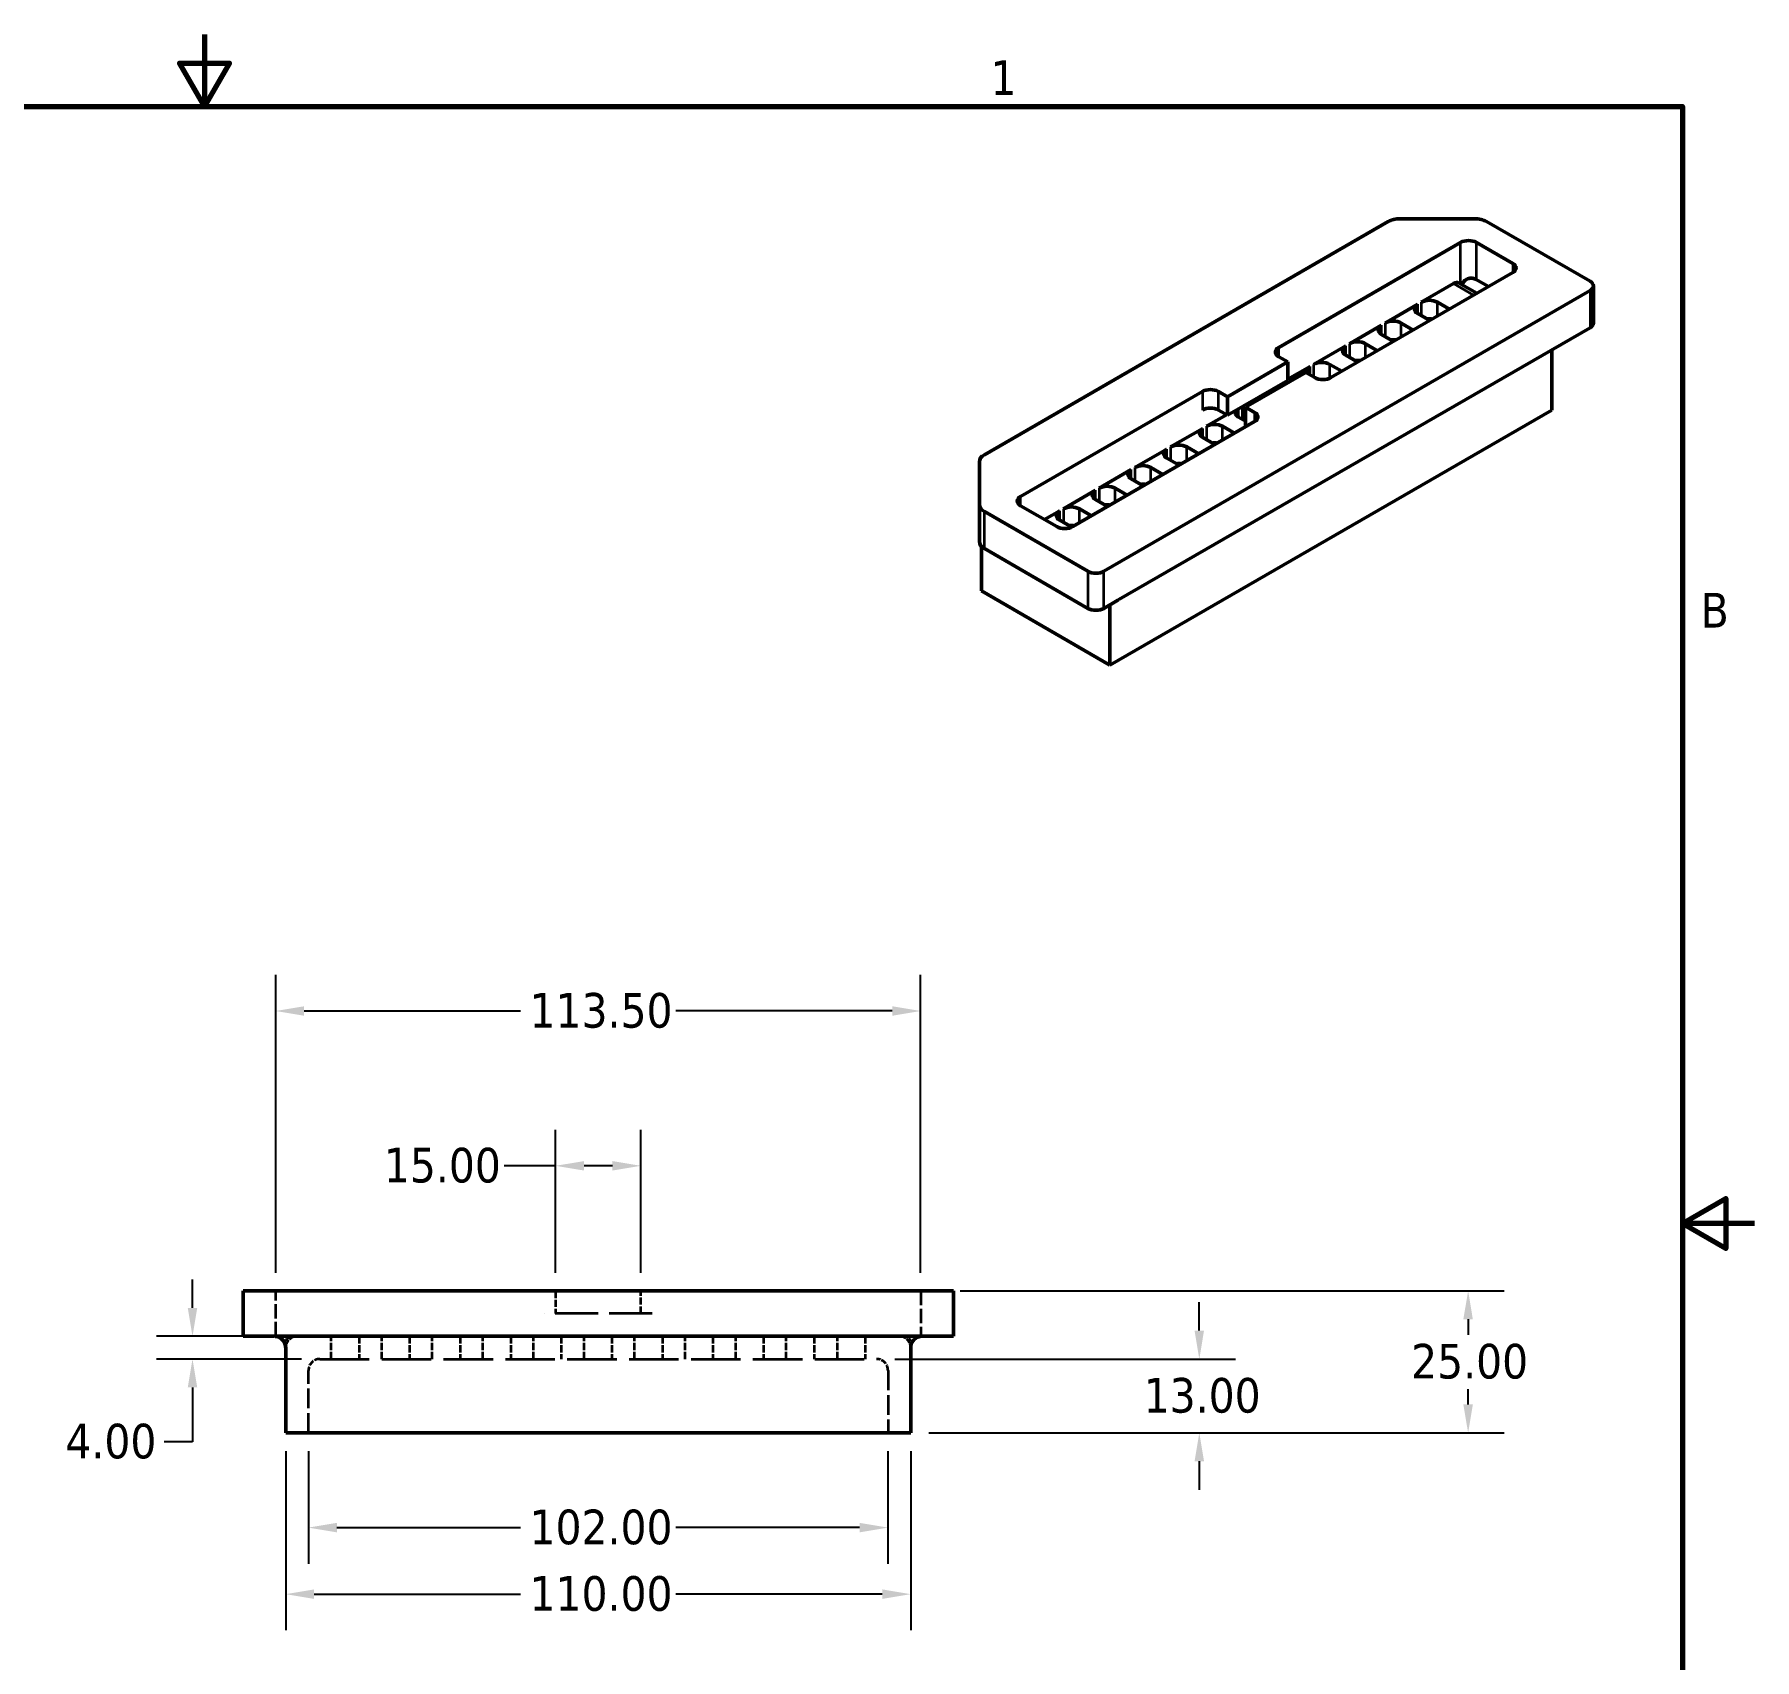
# Model space of a CAD drawing. Header units: millimetres. Extents: x 7 to 3404, y -138 to 425.
# Drawn here: x 249.5 to 552.2, y 139.1 to 425.2 of the extents above; entities that cross this region are included whole.
import ezdxf

# ---------------------------------------------------------------- set-up
doc = ezdxf.new("R2010")
doc.units = ezdxf.units.MM
doc.header["$LTSCALE"] = 2
doc.linetypes.add('DASHED', pattern=[0.2067, 0.1654, -0.0413])
for name, color, linetype, lineweight in [('Border (ANSI)', 7, 'Continuous', 70), ('Dimension (ANSI)', 7, 'Continuous', 25), ('Hidden (ANSI)', 7, 'DASHED', 35), ('Visible (ANSI)', 7, 'Continuous', 50), ('Visible Narrow (ANSI)', 7, 'Continuous', 35)]:
    doc.layers.add(name, color=color, linetype=linetype, lineweight=lineweight)
doc.styles.add('Note Text (ANSI)', font='tahoma.ttf')
doc.dimstyles.new('1P13 - mm (ANSI)', dxfattribs={"dimscale": 2, "dimtxt": 3.048, "dimasz": 2.5, "dimexe": 3.175, "dimexo": 1.6002, "dimgap": 0.8, "dimtad": 0, "dimtih": 1, "dimtoh": 1, "dimrnd": 1e-08, "dimzin": 4, "dimdsep": 46, "dimtxsty": 'Note Text (ANSI)', "dimcen": 0.09, "dimdle": 10, "dimclrd": 256, "dimclre": 256, "dimclrt": 256, "dimadec": 1, "dimazin": 1, "dimtfac": 1, "dimtofl": 0, "dimtmove": 0, "dimatfit": 3, "dimfxl": 1, "dimtolj": 1, "dimtzin": 4, "dimlwd": -1, "dimlwe": -1, "dimarcsym": 0})

# ---------------------------------------------------------------- blocks, each defined once
blk = doc.blocks.new('Borders Default Border')
at = {"layer": 'Border (ANSI)', "flags": 128}
for points in [[(139.7, 212.6), (139.7, 206.25), (137.5, 210.06), (141.9, 210.06), (139.7, 206.25)], [(9.65, 9.65), (9.65, 206.25), (269.75, 206.25), (269.75, 9.65), (9.65, 9.65)], [(276.1, 107.95), (269.75, 107.95), (273.56, 110.15), (273.56, 105.75), (269.75, 107.95)]]:
    blk.add_lwpolyline(points, dxfattribs=at)
at = {"layer": 'Border (ANSI)', "char_height": 3.05, "attachment_point": 7, "style": 'Note Text (ANSI)'}
for s, insert in [('1', (208.86, 207.26)), ('B', (271.36, 160.4))]:
    blk.add_mtext(s, dxfattribs=dict(at, insert=insert))
blk = doc.blocks.new('*D6')
at = {"layer": 'Defpoints', "color": 0, "transparency": 16777216}
for p in [(297.68, 179.04), (399.68, 179.04), (399.68, 162.37)]:
    blk.add_point(p, dxfattribs=at)
at = {"layer": 'Dimension (ANSI)', "transparency": 16777216}
for p, q in [((297.68, 175.84), (297.68, 156.02)), ((399.68, 175.84), (399.68, 156.02)), ((302.68, 162.37), (335, 162.37)), ((394.68, 162.37), (362.36, 162.37))]:
    blk.add_line(p, q, dxfattribs=at)
for points in [[(302.68, 163.2), (302.68, 161.53), (297.68, 162.37)], [(394.68, 163.2), (394.68, 161.53), (399.68, 162.37)]]:
    blk.add_solid(points, dxfattribs=at)
at = {"layer": 'Dimension (ANSI)', "transparency": 16777216, "insert": (336.6, 165.54), "char_height": 6.096, "attachment_point": 1, "style": 'Note Text (ANSI)'}
blk.add_mtext('\\A1;102.00', dxfattribs=at)
blk = doc.blocks.new('*D7')
at = {"layer": 'Defpoints', "color": 0, "transparency": 16777216}
for p in [(293.68, 179.04), (403.68, 179.04), (403.68, 150.65)]:
    blk.add_point(p, dxfattribs=at)
at = {"layer": 'Dimension (ANSI)', "transparency": 16777216}
for p, q in [((293.68, 175.84), (293.68, 144.3)), ((403.68, 175.84), (403.68, 144.3)), ((298.68, 150.65), (335, 150.65)), ((398.68, 150.65), (362.36, 150.65))]:
    blk.add_line(p, q, dxfattribs=at)
for points in [[(298.68, 151.49), (298.68, 149.82), (293.68, 150.65)], [(398.68, 151.49), (398.68, 149.82), (403.68, 150.65)]]:
    blk.add_solid(points, dxfattribs=at)
at = {"layer": 'Dimension (ANSI)', "transparency": 16777216, "insert": (336.6, 153.83), "char_height": 6.096, "attachment_point": 1, "style": 'Note Text (ANSI)'}
blk.add_mtext('\\A1;110.00', dxfattribs=at)
blk = doc.blocks.new('*D8')
at = {"layer": 'Defpoints', "color": 0, "transparency": 16777216}
for p in [(356.18, 226.05), (341.18, 204.04), (356.18, 204.04)]:
    blk.add_point(p, dxfattribs=at)
at = {"layer": 'Dimension (ANSI)', "transparency": 16777216}
for p, q in [((341.18, 207.24), (341.18, 232.4)), ((356.18, 207.24), (356.18, 232.4)), ((341.18, 226.05), (332.15, 226.05)), ((351.18, 226.05), (346.18, 226.05))]:
    blk.add_line(p, q, dxfattribs=at)
for points in [[(346.18, 226.88), (346.18, 225.22), (341.18, 226.05)], [(351.18, 226.88), (351.18, 225.22), (356.18, 226.05)]]:
    blk.add_solid(points, dxfattribs=at)
at = {"layer": 'Dimension (ANSI)', "transparency": 16777216, "insert": (310.96, 229.22), "char_height": 6.096, "attachment_point": 1, "style": 'Note Text (ANSI)'}
blk.add_mtext('\\A1;15.00', dxfattribs=at)
blk = doc.blocks.new('*D9')
at = {"layer": 'Defpoints', "color": 0, "transparency": 16777216}
for p in [(397.68, 192.04), (403.68, 179.04), (454.47, 179.04)]:
    blk.add_point(p, dxfattribs=at)
at = {"layer": 'Dimension (ANSI)', "transparency": 16777216}
for p, q in [((454.47, 197.04), (454.47, 202.04)), ((400.88, 192.04), (460.82, 192.04)), ((406.88, 179.04), (460.82, 179.04)), ((454.47, 174.04), (454.47, 169.04))]:
    blk.add_line(p, q, dxfattribs=at)
for points in [[(453.63, 197.04), (455.3, 197.04), (454.47, 192.04)], [(453.63, 174.04), (455.3, 174.04), (454.47, 179.04)]]:
    blk.add_solid(points, dxfattribs=at)
at = {"layer": 'Dimension (ANSI)', "transparency": 16777216, "insert": (444.68, 188.71), "char_height": 6.096, "attachment_point": 1, "style": 'Note Text (ANSI)'}
blk.add_mtext('\\A1;13.00', dxfattribs=at)
blk = doc.blocks.new('*D10')
at = {"layer": 'Defpoints', "color": 0, "transparency": 16777216}
for p in [(409.18, 204.04), (403.68, 179.04), (501.78, 179.04)]:
    blk.add_point(p, dxfattribs=at)
at = {"layer": 'Dimension (ANSI)', "transparency": 16777216}
for p, q in [((412.38, 204.04), (508.13, 204.04)), ((501.78, 199.04), (501.78, 196.31)), ((501.78, 184.04), (501.78, 186.76)), ((406.88, 179.04), (508.13, 179.04))]:
    blk.add_line(p, q, dxfattribs=at)
for points in [[(500.94, 199.04), (502.61, 199.04), (501.78, 204.04)], [(500.94, 184.04), (502.61, 184.04), (501.78, 179.04)]]:
    blk.add_solid(points, dxfattribs=at)
at = {"layer": 'Dimension (ANSI)', "transparency": 16777216, "insert": (491.75, 194.71), "char_height": 6.096, "attachment_point": 1, "style": 'Note Text (ANSI)'}
blk.add_mtext('\\A1;25.00', dxfattribs=at)
blk = doc.blocks.new('*D11')
at = {"layer": 'Defpoints', "color": 0, "transparency": 16777216}
for p in [(405.43, 253.3), (291.93, 204.04), (405.43, 204.04)]:
    blk.add_point(p, dxfattribs=at)
at = {"layer": 'Dimension (ANSI)', "transparency": 16777216}
for p, q in [((291.93, 207.24), (291.93, 259.65)), ((405.43, 207.24), (405.43, 259.65)), ((296.93, 253.3), (335, 253.3)), ((400.43, 253.3), (362.36, 253.3))]:
    blk.add_line(p, q, dxfattribs=at)
for points in [[(296.93, 254.13), (296.93, 252.46), (291.93, 253.3)], [(400.43, 254.13), (400.43, 252.46), (405.43, 253.3)]]:
    blk.add_solid(points, dxfattribs=at)
at = {"layer": 'Dimension (ANSI)', "transparency": 16777216, "insert": (336.6, 256.47), "char_height": 6.096, "attachment_point": 1, "style": 'Note Text (ANSI)'}
blk.add_mtext('\\A1;113.50', dxfattribs=at)
blk = doc.blocks.new('*D24')
at = {"layer": 'Defpoints', "color": 0, "transparency": 16777216}
for p in [(277.28, 196.04), (291.93, 196.04), (299.68, 192.04)]:
    blk.add_point(p, dxfattribs=at)
at = {"layer": 'Dimension (ANSI)', "transparency": 16777216}
for p, q in [((277.28, 201.04), (277.28, 206.04)), ((288.73, 196.04), (270.93, 196.04)), ((296.48, 192.04), (270.93, 192.04)), ((277.28, 187.04), (277.28, 177.48)), ((277.28, 177.48), (272.28, 177.48))]:
    blk.add_line(p, q, dxfattribs=at)
for points in [[(276.44, 201.04), (278.11, 201.04), (277.28, 196.04)], [(276.44, 187.04), (278.11, 187.04), (277.28, 192.04)]]:
    blk.add_solid(points, dxfattribs=at)
at = {"layer": 'Dimension (ANSI)', "transparency": 16777216, "insert": (254.91, 180.65), "char_height": 6.096, "attachment_point": 1, "style": 'Note Text (ANSI)'}
blk.add_mtext('\\A1;4.00', dxfattribs=at)

msp = doc.modelspace()

# ---------------------------------------------------------------- linework, layer by layer
at = {"layer": 'Hidden (ANSI)', "ltscale": 7.618686}
msp.add_line((291.932, 196.038), (291.932, 204.038), dxfattribs=at)
at = {"layer": 'Hidden (ANSI)', "ltscale": 3.809293}
for p, q in [((341.182, 204.038), (341.182, 200.038)), ((356.182, 200.038), (356.182, 204.038)), ((301.682, 192.038), (301.682, 196.038)), ((306.582, 196.038), (306.582, 192.038)), ((310.582, 192.038), (310.582, 196.038)), ((315.482, 196.038), (315.482, 192.038)), ((319.482, 192.038), (319.482, 196.038)), ((324.382, 196.038), (324.382, 192.038)), ((328.382, 192.038), (328.382, 196.038)), ((333.282, 196.038), (333.282, 192.038)), ((337.282, 192.038), (337.282, 196.038)), ((342.182, 196.038), (342.182, 192.038)), ((346.182, 192.038), (346.182, 196.038)), ((351.082, 196.038), (351.082, 192.038)), ((355.082, 192.038), (355.082, 196.038)), ((359.982, 196.038), (359.982, 192.038)), ((363.982, 192.038), (363.982, 196.038)), ((368.882, 196.038), (368.882, 192.038)), ((372.882, 192.038), (372.882, 196.038)), ((377.782, 196.038), (377.782, 192.038)), ((381.782, 192.038), (381.782, 196.038)), ((386.682, 196.038), (386.682, 192.038)), ((390.782, 192.038), (390.782, 196.038)), ((395.682, 196.038), (395.682, 192.038))]:
    msp.add_line(p, q, dxfattribs=at)
at = {"layer": 'Hidden (ANSI)', "ltscale": 7.633626}
msp.add_line((405.432, 204.038), (405.432, 196.022), dxfattribs=at)
at = {"layer": 'Hidden (ANSI)', "ltscale": 22.980164}
msp.add_line((358.182, 200.038), (339.182, 200.038), dxfattribs=at)
at = {"layer": 'Hidden (ANSI)', "ltscale": 0.014839}
msp.add_line((403.682, 194.038), (403.682, 194.053), dxfattribs=at)
at = {"layer": 'Hidden (ANSI)', "ltscale": 26.339838}
msp.add_line((299.682, 192.038), (397.682, 192.038), dxfattribs=at)
at = {"layer": 'Hidden (ANSI)', "ltscale": 10.475731}
for p, q in [((297.682, 179.038), (297.682, 190.038)), ((399.682, 190.038), (399.682, 179.038))]:
    msp.add_line(p, q, dxfattribs=at)
at = {"layer": 'Hidden (ANSI)', "ltscale": 2.637856}
msp.add_arc((295.182, 194.038), 2, 90, 151.04498, dxfattribs=at)
at = {"layer": 'Hidden (ANSI)', "ltscale": 2.029232}
for centre, start, end in [((295.682, 194.038), 90, 151.04498), ((401.682, 194.038), 28.95502, 90)]:
    msp.add_arc(centre, 2, start, end, dxfattribs=at)
at = {"layer": 'Hidden (ANSI)', "ltscale": 2.628403}
msp.add_arc((402.182, 194.038), 2, 29.21077, 90, dxfattribs=at)
at = {"layer": 'Hidden (ANSI)', "ltscale": 2.991791}
for centre, start, end in [((299.682, 190.038), 90, 180), ((397.682, 190.038), 0, 90)]:
    msp.add_arc(centre, 2, start, end, dxfattribs=at)
at = {"layer": 'Hidden (ANSI)', "ltscale": 0.962459}
for points, knots in [([(293.932, 195.006), (293.907, 194.959), (293.882, 194.911), (293.742, 194.601), (293.682, 194.311), (293.682, 194.038)], [0.340727766, 0.340727766, 0.340727766, 0.340727766, 0.355987884, 0.355987884, 0.438107125, 0.438107125, 0.438107125, 0.438107125]), ([(403.682, 194.038), (403.682, 194.311), (403.623, 194.601), (403.482, 194.911), (403.458, 194.959), (403.432, 195.006)], [1.314321376, 1.314321376, 1.314321376, 1.314321376, 1.396440618, 1.396440618, 1.411700735, 1.411700735, 1.411700735, 1.411700735])]:
    msp.add_open_spline(points, degree=3, knots=knots, dxfattribs=at)
at = {"layer": 'Hidden (ANSI)', "ltscale": 3.801475}
msp.add_open_spline([(405.432, 196.038), (405.432, 196.038), (405.368, 196.033), (405.118, 195.976), (404.932, 195.921), (404.558, 195.719), (404.341, 195.556), (404.034, 195.208), (403.901, 194.996), (403.726, 194.535), (403.682, 194.286), (403.682, 194.053)], degree=3, knots=[0, 0, 0, 0, 0.0851006, 0.0851006, 0.17020121, 0.17020121, 0.24465203, 0.24465203, 0.31446008, 0.31446008, 0.38426813, 0.38426813, 0.38426813, 0.38426813], dxfattribs=at)
at = {"layer": 'Visible (ANSI)'}
for p, q in [((487.714, 392.248), (416.639, 351.214)), ((489.835, 392.756), (502.906, 392.756)), ((523.241, 381.733), (505.027, 392.248)), ((468.44, 370.098), (500.436, 388.571)), ((503.265, 388.571), (509.629, 384.897)), ((509.629, 383.264), (477.632, 364.791)), ((505.375, 380.808), (503.089, 382.128)), ((437.681, 330.702), (523.241, 380.1)), ((493.542, 378.059), (499.199, 381.325)), ((500.199, 381.424), (503.32, 379.622)), ((523.826, 374.385), (523.826, 380.917)), ((487.178, 374.385), (492.906, 377.691)), ((495.027, 374.834), (492.906, 376.058)), ((496.37, 378.059), (498.492, 376.834)), ((440.332, 325.701), (523.241, 373.568)), ((480.885, 370.751), (486.542, 374.017)), ((488.663, 371.159), (486.542, 372.384)), ((490.006, 374.385), (492.128, 373.16)), ((474.592, 367.118), (480.248, 370.384)), ((483.713, 370.751), (485.835, 369.526)), ((516.523, 369.69), (516.523, 359.075)), ((459.424, 361.423), (470.031, 367.546)), ((470.031, 367.546), (468.44, 368.465)), ((470.031, 364.28), (470.031, 367.546)), ((470.031, 364.485), (473.955, 366.75)), ((477.42, 367.118), (479.541, 365.893)), ((482.37, 367.526), (480.248, 368.751)), ((459.424, 358.157), (470.031, 364.28)), ((473.213, 365.709), (462.606, 359.586)), ((474.804, 364.791), (473.213, 365.709)), ((423.008, 343.868), (455.005, 362.341)), ((457.833, 362.341), (459.424, 361.423)), ((459.424, 358.157), (459.424, 361.423)), ((516.523, 359.075), (438.741, 314.168)), ((455.712, 356.218), (459.247, 358.259)), ((457.833, 359.075), (459.424, 358.157)), ((462.606, 357.136), (461.369, 357.851)), ((462.606, 359.586), (464.197, 358.667)), ((462.606, 356.32), (462.606, 359.586)), ((464.197, 357.034), (432.201, 338.561)), ((449.419, 352.584), (455.075, 355.85)), ((457.197, 352.992), (455.075, 354.217)), ((458.54, 356.218), (460.662, 354.993)), ((462.606, 356.32), (462.783, 356.218)), ((443.125, 348.951), (448.782, 352.217)), ((452.247, 352.584), (454.368, 351.359)), ((415.76, 342.442), (415.76, 349.989)), ((436.832, 345.317), (442.489, 348.583)), ((445.954, 348.951), (448.075, 347.726)), ((450.903, 349.359), (448.782, 350.584)), ((439.66, 345.317), (441.782, 344.093)), ((444.61, 345.726), (442.489, 346.95)), ((415.76, 342.442), (415.76, 335.91)), ((429.372, 338.561), (423.008, 342.235)), ((430.539, 341.684), (436.196, 344.95)), ((438.317, 342.092), (436.196, 343.317)), ((416.639, 341.217), (434.852, 330.702)), ((427.251, 339.786), (429.902, 341.317)), ((432.013, 338.465), (429.902, 339.684)), ((433.367, 341.684), (435.489, 340.459)), ((416.114, 335.094), (416.114, 327.232)), ((416.639, 334.685), (434.852, 324.17)), ((438.741, 314.168), (416.114, 327.232)), ((437.681, 324.17), (440.155, 325.599)), ((438.741, 324.782), (438.741, 314.168)), ((440.332, 325.688), (440.332, 325.701)), ((286.182, 204.038), (288.182, 204.038)), ((286.182, 204.038), (286.182, 196.038)), ((288.182, 204.038), (409.182, 204.038)), ((409.182, 204.038), (411.182, 204.038)), ((411.182, 196.038), (411.182, 204.038)), ((288.182, 196.038), (286.182, 196.038)), ((288.182, 196.038), (291.682, 196.038)), ((291.932, 196.038), (409.182, 196.038)), ((291.932, 196.022), (291.932, 196.038)), ((293.682, 194.053), (293.682, 194.038)), ((293.682, 194.038), (293.682, 179.038)), ((403.682, 194.038), (403.682, 179.038)), ((411.182, 196.038), (409.182, 196.038)), ((403.682, 179.038), (293.682, 179.038))]:
    msp.add_line(p, q, dxfattribs=at)
for centre, start, end in [((291.682, 194.038), 82.81924, 90), ((405.682, 194.038), 90, 180)]:
    msp.add_arc(centre, 2, start, end, dxfattribs=at)
for centre, major_axis, start_param, end_param in [((489.835, 391.024), (3, 0), 1.5707963, 2.3561945), ((502.906, 391.024), (3, 0), 0.7853982, 1.5707963), ((501.851, 387.755), (-2, 0), 3.9269908, 5.4977871), ((508.214, 384.081), (2, 0), 5.4977871, 7.0685835), ((499.199, 379.692), (1, 1.732), 0, 0.7853982), ((521.826, 380.917), (2, 0), 5.4977871, 7.0685835), ((494.32, 376.875), (-2, 0), 5.4977871, 7.0685835), ((494.956, 377.242), (-2, 0), 3.9269908, 5.4977871), ((487.956, 373.201), (-2, 0), 5.4977871, 7.0685835), ((488.592, 373.568), (-2, 0), 3.9269908, 5.4977871), ((494.956, 373.976), (2, 0), 1.3089969, 1.7738303), ((521.826, 374.385), (2, 0), 5.4977871, 6.2831853), ((469.854, 369.282), (-2, 0), 5.4977871, 7.0685835), ((481.663, 369.567), (-2, 0), 5.4977871, 7.0685835), ((482.299, 369.935), (-2, 0), 3.9269908, 5.4977871), ((488.592, 370.302), (2, 0), 1.3089969, 1.7738303), ((475.369, 365.934), (-2, 0), 5.4977871, 6.6175567), ((476.006, 366.301), (-2, 0), 3.9269908, 5.4977871), ((482.299, 366.669), (2, 0), 1.3089969, 1.7738303), ((469.713, 362.668), (-2, 0), 4.6021223, 4.9924266), ((476.218, 365.607), (2, 0), 3.9269908, 5.4977871), ((456.419, 361.525), (-2, 0), 3.9269908, 5.4977871), ((469.076, 362.3), (-2, 0), 6.0031477, 6.3934519), ((456.419, 358.259), (2, 0), 0.7853982, 2.3561945), ((462.783, 358.667), (-2, 0), 6.0031477, 7.0685835), ((463.419, 359.034), (-2, 0), 4.6021223, 4.9924266), ((462.783, 357.851), (2, 0), 5.4977871, 7.0685835), ((456.49, 355.034), (-2, 0), 5.4977871, 7.0685835), ((457.126, 355.401), (-2, 0), 3.9269908, 5.4977871), ((418.76, 349.989), (-3, 0), 5.4977871, 6.2831853), ((450.196, 351.4), (-2, 0), 5.4977871, 7.0685835), ((450.833, 351.768), (-2, 0), 3.9269908, 5.4977871), ((457.126, 352.135), (2, 0), 1.3089969, 1.7738303), ((443.903, 347.767), (-2, 0), 5.4977871, 7.0685835), ((444.54, 348.134), (-2, 0), 3.9269908, 5.4977871), ((450.833, 348.502), (2, 0), 1.3089969, 1.7738303), ((438.246, 344.501), (-2, 0), 3.9269908, 5.4977871), ((444.54, 344.868), (2, 0), 1.3089969, 1.7738303), ((418.76, 342.442), (-3, 0), 0, 0.7853982), ((424.422, 343.052), (-2, 0), 5.4977871, 7.0685835), ((437.61, 344.133), (-2, 0), 5.4977871, 7.0685835), ((438.246, 341.235), (2, 0), 1.3089969, 1.7738303), ((431.317, 340.5), (-2, 0), 5.4977871, 7.0685835), ((431.953, 340.867), (-2, 0), 3.9269908, 5.4977871), ((430.786, 339.377), (2, 0), 3.9269908, 5.4977871), ((431.953, 337.601), (2, 0), 1.3089969, 1.7738303), ((418.76, 335.91), (-3, 0), 0, 0.7853982), ((436.266, 331.519), (-2, 0), 0.7853982, 2.3561945), ((436.266, 324.987), (2, 0), 3.9269908, 5.4977871), ((440.155, 323.966), (-1, -1.732), 3.801663, 3.9269908)]:
    msp.add_ellipse(centre, major_axis=major_axis, ratio=0.5773503, start_param=start_param, end_param=end_param, dxfattribs=at)
for points, knots in [([(503.265, 382.039), (503.064, 382.155), (502.807, 382.247), (502.254, 382.316), (501.957, 382.291), (501.467, 382.104), (501.227, 381.931), (500.922, 381.572), (500.806, 381.358), (500.729, 381.134), (500.727, 381.127), (500.725, 381.12)], [0, 0, 0, 0, 0.0851006, 0.0851006, 0.17020121, 0.17020121, 0.24465203, 0.24465203, 0.31446008, 0.31446008, 0.31670555, 0.31670555, 0.31670555, 0.31670555]), ([(293.682, 194.053), (293.682, 194.141), (293.676, 194.229), (293.648, 194.445), (293.618, 194.573), (293.496, 194.934), (293.369, 195.149), (293.022, 195.575), (292.761, 195.759), (292.391, 195.928), (292.272, 195.967), (292.112, 196.007), (292.063, 196.017), (291.998, 196.028), (291.978, 196.031), (291.946, 196.036), (291.932, 196.038), (291.932, 196.038)], [2.64092529, 2.64092529, 2.64092529, 2.64092529, 2.66693435, 2.66693435, 2.70542433, 2.70542433, 2.7824043, 2.7824043, 2.90171673, 2.90171673, 2.96137294, 2.96137294, 2.99120104, 2.99120104, 3.0061151, 3.0061151, 3.02102915, 3.02102915, 3.02102915, 3.02102915]), ([(293.682, 194.038), (293.682, 194.27), (293.639, 194.519), (293.463, 194.98), (293.331, 195.192), (293.024, 195.54), (292.806, 195.704), (292.432, 195.905), (292.247, 195.961), (291.997, 196.017), (291.932, 196.022), (291.932, 196.022)], [1.15280439, 1.15280439, 1.15280439, 1.15280439, 1.22261244, 1.22261244, 1.29242049, 1.29242049, 1.36687131, 1.36687131, 1.45197191, 1.45197191, 1.53707252, 1.53707252, 1.53707252, 1.53707252])]:
    msp.add_open_spline(points, degree=3, knots=knots, dxfattribs=at)
at = {"layer": 'Visible Narrow (ANSI)'}
for p, q in [((500.436, 381.287), (500.436, 388.571)), ((503.265, 382.039), (503.265, 388.571)), ((509.629, 384.897), (509.629, 383.264)), ((499.199, 381.325), (502.734, 379.284)), ((523.241, 380.1), (523.241, 373.568)), ((492.906, 376.058), (492.906, 377.691)), ((493.542, 378.059), (493.542, 375.691)), ((496.37, 375.609), (496.37, 378.059)), ((486.542, 372.384), (486.542, 374.017)), ((487.178, 374.385), (487.178, 372.017)), ((490.006, 371.935), (490.006, 374.385)), ((495.31, 374.997), (495.31, 375.113)), ((468.44, 368.465), (468.44, 370.098)), ((480.248, 368.751), (480.248, 370.384)), ((480.885, 370.751), (480.885, 368.383)), ((483.713, 368.302), (483.713, 370.751)), ((473.955, 365.281), (473.955, 366.75)), ((474.592, 367.118), (474.592, 364.913)), ((477.42, 364.684), (477.42, 367.118)), ((455.005, 362.341), (455.005, 359.075)), ((457.833, 359.075), (457.833, 362.341)), ((467.662, 362.505), (467.662, 362.913)), ((468.298, 363.28), (468.298, 362.872)), ((461.369, 357.851), (461.369, 359.279)), ((462.005, 359.647), (462.005, 357.483)), ((464.197, 358.667), (464.197, 357.034)), ((455.075, 354.217), (455.075, 355.85)), ((455.712, 356.218), (455.712, 353.85)), ((458.54, 353.768), (458.54, 356.218)), ((448.782, 350.584), (448.782, 352.217)), ((449.419, 352.584), (449.419, 350.216)), ((452.247, 350.135), (452.247, 352.584)), ((442.489, 346.95), (442.489, 348.583)), ((443.125, 348.951), (443.125, 346.583)), ((445.954, 346.501), (445.954, 348.951)), ((436.832, 345.317), (436.832, 342.95)), ((439.66, 342.868), (439.66, 345.317)), ((423.008, 342.235), (423.008, 343.868)), ((436.196, 343.317), (436.196, 344.95)), ((416.639, 334.685), (416.639, 341.217)), ((429.902, 339.684), (429.902, 341.317)), ((430.539, 341.684), (430.539, 339.316)), ((433.367, 339.234), (433.367, 341.684)), ((434.852, 330.702), (434.852, 324.17)), ((437.681, 324.17), (437.681, 330.702))]:
    msp.add_line(p, q, dxfattribs=at)

# ---------------------------------------------------------------- block references
at = {"xscale": 2, "yscale": 2, "zscale": 2}
msp.add_blockref('Borders Default Border', (0, 0), dxfattribs=at)

# ---------------------------------------------------------------- dimensions: what is measured, and where the dimension line sits
at = {"layer": 'Dimension (ANSI)'}
for base, p1, p2, angle, override, picture, middle in [((405.432, 253.297), (291.932, 204.038), (405.432, 204.038), 180, {"dimgap": 0.8, "dimtih": 0, "dimtoh": 0, "dimdec": 2, "dimtol": 0, "dimlim": 0, "dimtp": 0, "dimtm": 0, "dimtdec": 2, "dimatfit": 1}, '*D11', (348.682, 253.297)), ((356.182, 226.048), (341.182, 204.038), (356.182, 204.038), 180, {"dimgap": 0.8, "dimtih": 0, "dimtoh": 0, "dimdec": 2, "dimtol": 0, "dimlim": 0, "dimtp": 0, "dimtm": 0, "dimtdec": 2, "dimatfit": 2}, '*D8', (320.754, 226.048)), ((277.276, 196.038), (299.682, 192.038), (291.932, 196.038), 270, {"dimgap": 0.8, "dimdec": 2, "dimtol": 0, "dimlim": 0, "dimtp": 0, "dimtm": 0, "dimtdec": 2, "dimatfit": 1}, '*D24', (262.793, 177.477)), ((501.777, 179.038), (409.182, 204.038), (403.682, 179.038), 270, {"dimgap": 0.8, "dimdec": 2, "dimtol": 0, "dimlim": 0, "dimtp": 0, "dimtm": 0, "dimtdec": 2, "dimatfit": 1}, '*D10', (501.777, 191.538)), ((454.466, 179.038), (397.682, 192.038), (403.682, 179.038), 270, {"dimgap": 0.8, "dimdec": 2, "dimtol": 0, "dimlim": 0, "dimtp": 0, "dimtm": 0, "dimtdec": 2, "dimatfit": 1}, '*D9', (454.466, 185.538)), ((403.682, 150.653), (293.682, 179.038), (403.682, 179.038), 180, {"dimgap": 0.8, "dimtih": 0, "dimtoh": 0, "dimdec": 2, "dimtol": 0, "dimlim": 0, "dimtp": 0, "dimtm": 0, "dimtdec": 2, "dimatfit": 1}, '*D7', (348.682, 150.653))]:
    dim = msp.add_linear_dim(base=base, p1=p1, p2=p2, angle=angle, dimstyle='1P13 - mm (ANSI)', override=override, dxfattribs=at)
    dim.commit()
    dim.dimension.update_dxf_attribs({"geometry": picture, "text_midpoint": middle, "dimtype": 160})
dim = msp.add_linear_dim(base=(399.682, 162.368), p1=(297.682, 179.038), p2=(399.682, 179.038), dimstyle='1P13 - mm (ANSI)', override={"dimgap": 0.8, "dimtih": 0, "dimtoh": 0, "dimdec": 2, "dimtol": 0, "dimlim": 0, "dimtp": 0, "dimtm": 0, "dimtdec": 2, "dimatfit": 1}, dxfattribs=at)
dim.commit()
dim.dimension.update_dxf_attribs({"geometry": '*D6', "text_midpoint": (348.682, 162.368), "dimtype": 160})

doc.saveas('drawing.dxf')
